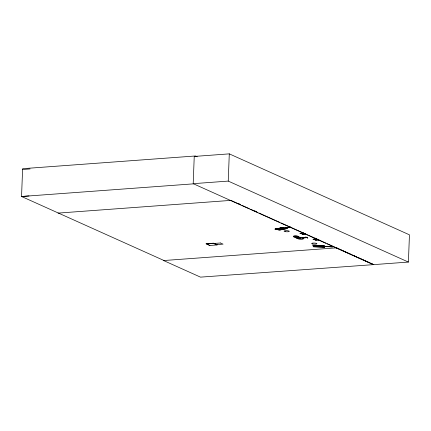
<?xml version="1.0" encoding="UTF-8"?>
<svg xmlns="http://www.w3.org/2000/svg" width="431" height="431" viewBox="0 0 431 431"><rect width="100%" height="100%" fill="white"/><g stroke="black" fill="none" stroke-linecap="round" stroke-linejoin="round"><path stroke-width="0.65" d="M193.196 183.676L194.241 156.437L229.287 153.862L409.45 234.83L408.405 262.07L373.354 264.65L193.196 183.676L228.241 181.095L408.405 262.07M228.241 181.095L229.287 153.862M306.527 237.513L305.277 237.384M373.354 264.65L200.507 277.138L163.597 260.55L336.886 247.814M299.497 238.154L299.491 238.165A2.613 0.555 2.2 0 0 299.292 239.151A2.613 0.555 2.2 0 0 303.305 238.855A2.613 0.555 2.2 0 0 299.502 238.198M313.24 246.446L324.559 246.758L313.256 246.51M313.31 246.721L324.624 246.915M324.225 245.762L312.917 245.476L324.263 245.912M324.257 245.783L312.933 245.551M324.651 247.001L313.31 246.71L324.656 247.135M324.855 246.387L324.936 246.661L332.473 246.839L324.909 246.521L332.468 246.764L332.387 246.408L324.85 246.29M302.691 237.718L306.522 237.287M299.976 233.349L303.785 233.069M300.062 233.36L303.796 233.128M313.041 239.221L316.85 238.941M313.132 239.232L316.86 239.006M275.043 229.066L282.515 227.525M275.35 229.136L282.957 227.708L275.377 229.141M283.91 227.924L276.19 229.405L276.605 229.421M276.427 229.47L284.077 227.88M278.367 229.798L277.957 229.798L290.683 227.18M285.629 228.198L285.963 228.376L278.501 229.912M289.831 226.975L284.643 227.961L289.858 226.992M290.833 227.207L285.505 228.161M287.094 228.543L279.229 230.095M303.79 238.235L301.953 237.395M284.934 227.967L289.788 226.975M316.801 239.905L315.153 239.243M274.935 229.13L282.44 227.6M276.228 229.427L283.867 227.924M277.947 229.782L290.763 227.137M278.157 229.847L285.78 228.161M22.59 169.485L30.078 168.925M29.044 195.933L21.55 196.498L22.617 168.693L195.475 155.974L197.263 156.776M163.624 260.566L164.028 260.534L21.55 196.498L193.74 183.827M58.029 213.108L231.291 200.356M303.747 234.038L302.088 233.37M305.735 233.963L302.002 234.265L305.821 234.033M307.777 237.955L305.714 237.066L307.61 237.955M305.891 237.104L307.782 237.977M302.794 237.777L306.753 237.578M303.004 237.874L306.84 237.648L303.106 237.912M313.057 245.999L324.36 246.263M324.85 246.37L332.409 246.597M313.213 246.36L324.559 246.769M238.661 203.669L239.884 204.219M254.619 210.84L256.461 211.669M315.4 238.16L316.629 238.709M230.887 200.388L240.708 204.8M241.936 205.35L249.301 208.663M250.53 209.213L257.9 212.526M259.128 213.076L279.999 222.461M281.227 223.01L288.592 226.323M289.821 226.873L326.046 243.154M327.269 243.704L334.639 247.017M339.456 249.183L336.482 247.847L373.866 264.726M340.646 249.716L351.949 254.796M353.14 255.33L356.706 256.935M357.897 257.469L369.2 262.549M370.391 263.082L372.767 264.155M216.928 244.9L213.302 243.267L206.287 243.784L209.913 245.417M287.127 228.549L279.654 230.089M284.11 227.886L276.637 229.427M332.409 246.467L332.473 246.839M303.639 238.251L301.748 237.4L303.656 238.241M213.404 243.203L205.975 243.752L209.811 245.476L217.246 244.932L213.404 243.203M220.478 242.982L214.18 243.445L216.766 244.609L223.064 244.145L220.478 242.982M318.881 239.884L315.066 240.137L318.892 239.905M285.279 231.636A2.613 0.555 2.2 0 0 289.293 231.339A2.613 0.555 2.2 0 0 285.489 230.682A2.613 0.555 2.2 0 0 285.279 231.636M312.879 244.032A2.613 0.555 2.2 0 0 316.898 243.736A2.613 0.555 2.2 0 0 313.095 243.073A2.613 0.555 2.2 0 0 312.879 244.032M294.465 236.975A2.613 0.555 2.2 0 0 298.478 236.678A2.613 0.555 2.2 0 0 294.675 236.016A2.613 0.555 2.2 0 0 294.465 236.975A2.613 0.555 2.2 0 0 298.478 236.694A2.613 0.555 2.2 0 0 294.675 236.032A2.613 0.555 2.2 0 0 294.465 236.985M296.867 238.052A2.613 0.555 2.2 0 0 300.881 237.756A2.613 0.555 2.2 0 0 297.078 237.098A2.613 0.555 2.2 0 0 296.867 238.052A2.613 0.555 2.2 0 0 300.881 237.767A2.613 0.555 2.2 0 0 297.078 237.104A2.613 0.555 2.2 0 0 296.867 238.063"/></g></svg>
